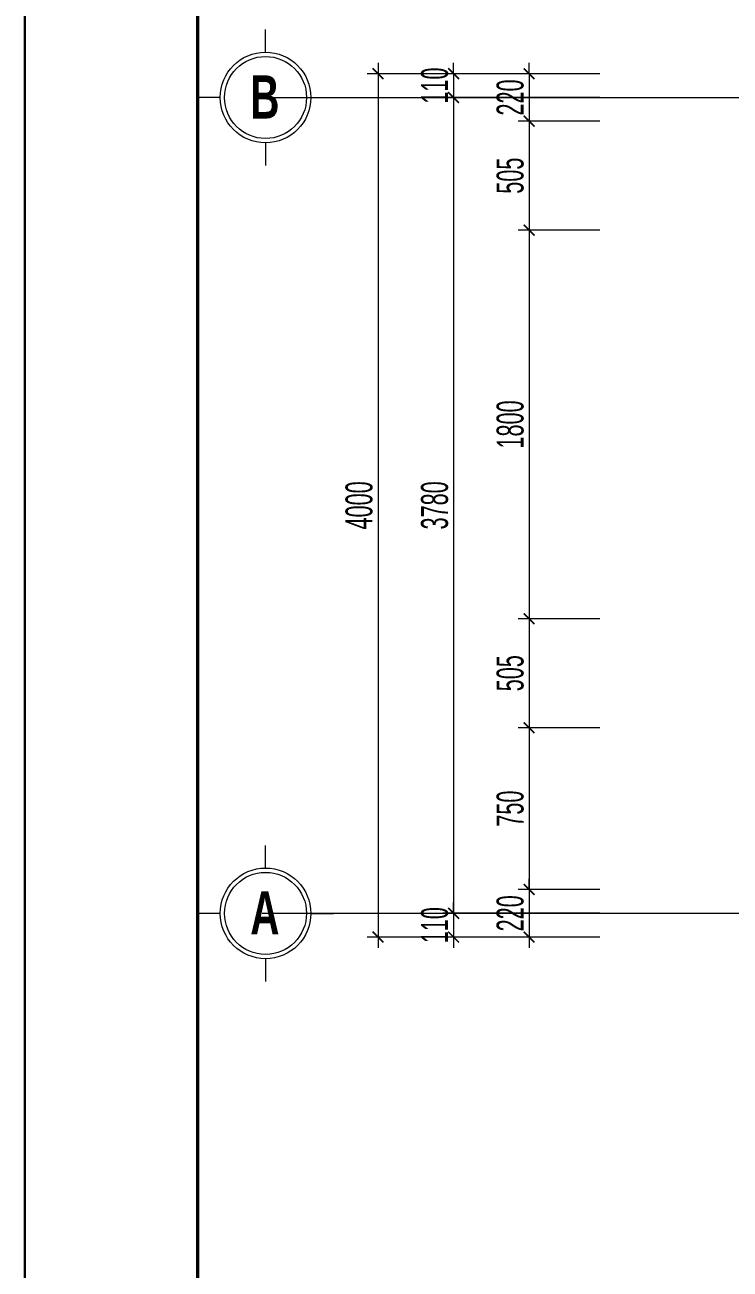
# Model space of a CAD drawing. Header units: millimetres. Extents: x 1336014 to 2939047, y -333549 to -60566.
# Drawn here: x 1473209 to 1476476, y -120302 to -114537 of the extents above; entities that cross this region are included whole.
import ezdxf

# ---------------------------------------------------------------- set-up
doc = ezdxf.new("R2010")
doc.units = ezdxf.units.MM
doc.header["$MEASUREMENT"] = 0
doc.linetypes.add('CENTER2', pattern=[1.125, 0.75, -0.125, 0.125, -0.125])
for name, color, linetype, lineweight in [('05.Text', 253, 'Continuous', 18), ('08.Dim', 156, 'Continuous', 15), ('10.truc', 250, 'CENTER2', 20), ('11.Khung bo', 32, 'Continuous', 50), ('12.Khung', 36, 'Continuous', 25)]:
    doc.layers.add(name, color=color, linetype=linetype, lineweight=lineweight)
doc.layers.add('Tpl_Bound', color=1, linetype='Continuous', plot=False)
doc.styles.add('AVANTHB', font='')
doc.styles.add('TT5_Text Dim', font='hoatbif.shx', dxfattribs={"width": 0.6})
doc.styles.get('AVANTHB').set_extended_font_data('.VnAvantH', bold=True)
doc.dimstyles.new('TT5_Dim 1-50', dxfattribs={"dimscale": 50, "dimtxt": 2.5, "dimasz": 1, "dimexe": 1, "dimexo": 0.5, "dimgap": 0.5, "dimtad": 1, "dimdec": 0, "dimzin": 0, "dimdsep": 46, "dimtxsty": 'TT5_Text Dim', "dimblk": 'ARCHTICK', "dimcen": 0, "dimdle": 1, "dimclrd": 256, "dimclre": 256, "dimclrt": 1, "dimadec": 0, "dimazin": 0, "dimtfac": 0.015, "dimtdec": 0, "dimtix": 1, "dimtmove": 2, "dimatfit": 3, "dimldrblk": 'DOT', "dimfxl": 1, "dimtolj": 1, "dimtzin": 0, "dimlwd": -1, "dimlwe": -1, "dimarcsym": 1})

# ---------------------------------------------------------------- blocks, each defined once
blk = doc.blocks.new('100')
at = {"layer": '11.Khung bo', "const_width": 26.7}
blk.add_lwpolyline([(1860913, -945239.8), (1860913, -916940.1), (1896062.6, -916940.1), (1896062.6, -945239.8)], close=True, dxfattribs=at)
blk.add_lwpolyline([(1860913, -945239.8), (1860913, -916940.1), (1896062.6, -916940.1), (1896062.6, -945239.8)], close=True, dxfattribs=at)
blk.add_lwpolyline([(1860913, -945239.8), (1860913, -916940.1), (1896062.6, -916940.1), (1896062.6, -945239.8)], close=True, dxfattribs=at)
at = {"layer": '12.Khung'}
blk.add_lwpolyline([(1901579.2, -945939.8), (1901579.2, -916240.1), (1859579.6, -916240.1), (1859579.6, -945939.8)], close=True, dxfattribs=at)
blk.add_lwpolyline([(1901579.2, -945939.8), (1901579.2, -916240.1), (1859579.6, -916240.1), (1859579.6, -945939.8)], close=True, dxfattribs=at)
blk.add_lwpolyline([(1901579.2, -945939.8), (1901579.2, -916240.1), (1859579.6, -916240.1), (1859579.6, -945939.8)], close=True, dxfattribs=at)
blk = doc.blocks.new('DANHTRUC')
for p, q in [((980383, -947347), (980383, -947137)), ((979963, -947767), (979753, -947767)), ((980803, -947767), (981013, -947767)), ((980383, -948187), (980383, -948397))]:
    blk.add_line(p, q)
for radius in [420, 380]:
    blk.add_circle((980383, -947767), radius)
blk = doc.blocks.new('_ARCHTICK')
at = {"const_width": 0.15}
blk.add_lwpolyline([(-0.5, -0.5), (0.5, 0.5)], dxfattribs=at)
blk = doc.blocks.new('*D631')
at = {"layer": '08.Dim', "transparency": 16777216}
for p, q in [((1475195.2, -114763.6), (1475195.2, -114713.6)), ((1475872.2, -114763.6), (1475145.2, -114763.6)), ((1475195.2, -114763.6), (1475195.2, -114873.6)), ((1475872.2, -114873.6), (1475145.2, -114873.6)), ((1475195.2, -114873.6), (1475195.2, -114923.6))]:
    blk.add_line(p, q, dxfattribs=at)
at = {"layer": 'Defpoints', "color": 0, "transparency": 16777216}
for p in [(1475897.2, -114763.6), (1475195.2, -114873.6), (1475897.2, -114873.6)]:
    blk.add_point(p, dxfattribs=at)
at = {"layer": '08.Dim', "transparency": 16777216, "xscale": 50, "yscale": 50, "zscale": 50}
for p, rotation in [((1475195.2, -114763.6), 270), ((1475195.2, -114873.6), 90)]:
    blk.add_blockref('_ARCHTICK', p, dxfattribs=dict(at, rotation=rotation))
at = {"layer": '08.Dim', "color": 1, "transparency": 16777216, "insert": (1475107.7, -114818.6), "char_height": 125, "attachment_point": 5, "rotation": 90, "style": 'TT5_Text Dim'}
blk.add_mtext('\\A1;110', dxfattribs=at)
blk = doc.blocks.new('_DOT')
blk.add_line((-0.5, 0), (-1, 0))
at = {"const_width": 0.5}
blk.add_lwpolyline([(-0.25, 0, 1), (0.25, 0, 1)], format="xyb", close=True, dxfattribs=at)
blk = doc.blocks.new('*D632')
at = {"layer": '08.Dim', "transparency": 16777216}
for p, q in [((1475195.2, -114823.6), (1475195.2, -118703.6)), ((1475872.2, -114873.6), (1475145.2, -114873.6)), ((1475872.2, -118653.6), (1475145.2, -118653.6))]:
    blk.add_line(p, q, dxfattribs=at)
at = {"layer": 'Defpoints', "color": 0, "transparency": 16777216}
for p in [(1475897.2, -114873.6), (1475195.2, -118653.6), (1475897.2, -118653.6)]:
    blk.add_point(p, dxfattribs=at)
at = {"layer": '08.Dim', "transparency": 16777216, "xscale": 50, "yscale": 50, "zscale": 50}
for p, rotation in [((1475195.2, -114873.6), 90), ((1475195.2, -118653.6), 270)]:
    blk.add_blockref('_ARCHTICK', p, dxfattribs=dict(at, rotation=rotation))
at = {"layer": '08.Dim', "color": 1, "transparency": 16777216, "insert": (1475107.7, -116763.6), "char_height": 125, "attachment_point": 5, "rotation": 90, "style": 'TT5_Text Dim'}
blk.add_mtext('\\A1;3780', dxfattribs=at)
blk = doc.blocks.new('*D633')
at = {"layer": '08.Dim', "transparency": 16777216}
for p, q in [((1475195.2, -118653.6), (1475195.2, -118603.6)), ((1475872.2, -118653.6), (1475145.2, -118653.6)), ((1475195.2, -118653.6), (1475195.2, -118763.6)), ((1475872.2, -118763.6), (1475145.2, -118763.6)), ((1475195.2, -118763.6), (1475195.2, -118813.6))]:
    blk.add_line(p, q, dxfattribs=at)
at = {"layer": 'Defpoints', "color": 0, "transparency": 16777216}
for p in [(1475897.2, -118653.6), (1475195.2, -118763.6), (1475897.2, -118763.6)]:
    blk.add_point(p, dxfattribs=at)
at = {"layer": '08.Dim', "transparency": 16777216, "xscale": 50, "yscale": 50, "zscale": 50}
for p, rotation in [((1475195.2, -118653.6), 270), ((1475195.2, -118763.6), 90)]:
    blk.add_blockref('_ARCHTICK', p, dxfattribs=dict(at, rotation=rotation))
at = {"layer": '08.Dim', "color": 1, "transparency": 16777216, "insert": (1475107.7, -118708.6), "char_height": 125, "attachment_point": 5, "rotation": 90, "style": 'TT5_Text Dim'}
blk.add_mtext('\\A1;110', dxfattribs=at)
blk = doc.blocks.new('*D634')
at = {"layer": '08.Dim', "transparency": 16777216}
for p, q in [((1474845.2, -114713.6), (1474845.2, -118813.6)), ((1475872.2, -114763.6), (1474795.2, -114763.6)), ((1475872.2, -118763.6), (1474795.2, -118763.6))]:
    blk.add_line(p, q, dxfattribs=at)
at = {"layer": 'Defpoints', "color": 0, "transparency": 16777216}
for p in [(1475897.2, -114763.6), (1474845.2, -118763.6), (1475897.2, -118763.6)]:
    blk.add_point(p, dxfattribs=at)
at = {"layer": '08.Dim', "transparency": 16777216, "xscale": 50, "yscale": 50, "zscale": 50}
for p, rotation in [((1474845.2, -114763.6), 90), ((1474845.2, -118763.6), 270)]:
    blk.add_blockref('_ARCHTICK', p, dxfattribs=dict(at, rotation=rotation))
at = {"layer": '08.Dim', "color": 1, "transparency": 16777216, "insert": (1474757.7, -116763.6), "char_height": 125, "attachment_point": 5, "rotation": 90, "style": 'TT5_Text Dim'}
blk.add_mtext('\\A1;4000', dxfattribs=at)
blk = doc.blocks.new('*D670')
at = {"layer": '08.Dim', "transparency": 16777216}
for p, q in [((1475545.2, -114763.6), (1475545.2, -114713.6)), ((1475872.2, -114763.6), (1475495.2, -114763.6)), ((1475545.2, -114763.6), (1475545.2, -114983.6)), ((1475872.2, -114983.6), (1475495.2, -114983.6)), ((1475545.2, -114983.6), (1475545.2, -115033.6))]:
    blk.add_line(p, q, dxfattribs=at)
at = {"layer": 'Defpoints', "color": 0, "transparency": 16777216}
for p in [(1475897.2, -114763.6), (1475545.2, -114983.6), (1475897.2, -114983.6)]:
    blk.add_point(p, dxfattribs=at)
at = {"layer": '08.Dim', "transparency": 16777216, "xscale": 50, "yscale": 50, "zscale": 50}
for p, rotation in [((1475545.2, -114763.6), 270), ((1475545.2, -114983.6), 90)]:
    blk.add_blockref('_ARCHTICK', p, dxfattribs=dict(at, rotation=rotation))
at = {"layer": '08.Dim', "color": 1, "transparency": 16777216, "insert": (1475457.7, -114873.6), "char_height": 125, "attachment_point": 5, "rotation": 90, "style": 'TT5_Text Dim'}
blk.add_mtext('\\A1;220', dxfattribs=at)
blk = doc.blocks.new('*D671')
at = {"layer": '08.Dim', "transparency": 16777216}
for p, q in [((1475545.2, -114933.6), (1475545.2, -115538.4)), ((1475872.2, -114983.6), (1475495.2, -114983.6)), ((1475872.2, -115488.4), (1475495.2, -115488.4))]:
    blk.add_line(p, q, dxfattribs=at)
at = {"layer": 'Defpoints', "color": 0, "transparency": 16777216}
for p in [(1475897.2, -114983.6), (1475545.2, -115488.4), (1475897.2, -115488.4)]:
    blk.add_point(p, dxfattribs=at)
at = {"layer": '08.Dim', "transparency": 16777216, "xscale": 50, "yscale": 50, "zscale": 50}
for p, rotation in [((1475545.2, -114983.6), 90), ((1475545.2, -115488.4), 270)]:
    blk.add_blockref('_ARCHTICK', p, dxfattribs=dict(at, rotation=rotation))
at = {"layer": '08.Dim', "color": 1, "transparency": 16777216, "insert": (1475457.7, -115236), "char_height": 125, "attachment_point": 5, "rotation": 90, "style": 'TT5_Text Dim'}
blk.add_mtext('\\A1;505', dxfattribs=at)
blk = doc.blocks.new('*D672')
at = {"layer": '08.Dim', "transparency": 16777216}
for p, q in [((1475545.2, -115438.4), (1475545.2, -117338.8)), ((1475872.2, -115488.4), (1475495.2, -115488.4)), ((1475872.2, -117288.8), (1475495.2, -117288.8))]:
    blk.add_line(p, q, dxfattribs=at)
at = {"layer": 'Defpoints', "color": 0, "transparency": 16777216}
for p in [(1475897.2, -115488.4), (1475545.2, -117288.8), (1475897.2, -117288.8)]:
    blk.add_point(p, dxfattribs=at)
at = {"layer": '08.Dim', "transparency": 16777216, "xscale": 50, "yscale": 50, "zscale": 50}
for p, rotation in [((1475545.2, -115488.4), 90), ((1475545.2, -117288.8), 270)]:
    blk.add_blockref('_ARCHTICK', p, dxfattribs=dict(at, rotation=rotation))
at = {"layer": '08.Dim', "color": 1, "transparency": 16777216, "insert": (1475457.7, -116388.6), "char_height": 125, "attachment_point": 5, "rotation": 90, "style": 'TT5_Text Dim'}
blk.add_mtext('\\A1;1800', dxfattribs=at)
blk = doc.blocks.new('*D673')
at = {"layer": '08.Dim', "transparency": 16777216}
for p, q in [((1475545.2, -117238.8), (1475545.2, -117843.6)), ((1475872.2, -117288.8), (1475495.2, -117288.8)), ((1475872.2, -117793.6), (1475495.2, -117793.6))]:
    blk.add_line(p, q, dxfattribs=at)
at = {"layer": 'Defpoints', "color": 0, "transparency": 16777216}
for p in [(1475897.2, -117288.8), (1475545.2, -117793.6), (1475897.2, -117793.6)]:
    blk.add_point(p, dxfattribs=at)
at = {"layer": '08.Dim', "transparency": 16777216, "xscale": 50, "yscale": 50, "zscale": 50}
for p, rotation in [((1475545.2, -117288.8), 90), ((1475545.2, -117793.6), 270)]:
    blk.add_blockref('_ARCHTICK', p, dxfattribs=dict(at, rotation=rotation))
at = {"layer": '08.Dim', "color": 1, "transparency": 16777216, "insert": (1475457.7, -117541.2), "char_height": 125, "attachment_point": 5, "rotation": 90, "style": 'TT5_Text Dim'}
blk.add_mtext('\\A1;505', dxfattribs=at)
blk = doc.blocks.new('*D674')
at = {"layer": '08.Dim', "transparency": 16777216}
for p, q in [((1475545.2, -117743.6), (1475545.2, -118593.6)), ((1475872.2, -117793.6), (1475495.2, -117793.6)), ((1475872.2, -118543.6), (1475495.2, -118543.6))]:
    blk.add_line(p, q, dxfattribs=at)
at = {"layer": 'Defpoints', "color": 0, "transparency": 16777216}
for p in [(1475897.2, -117793.6), (1475545.2, -118543.6), (1475897.2, -118543.6)]:
    blk.add_point(p, dxfattribs=at)
at = {"layer": '08.Dim', "transparency": 16777216, "xscale": 50, "yscale": 50, "zscale": 50}
for p, rotation in [((1475545.2, -117793.6), 90), ((1475545.2, -118543.6), 270)]:
    blk.add_blockref('_ARCHTICK', p, dxfattribs=dict(at, rotation=rotation))
at = {"layer": '08.Dim', "color": 1, "transparency": 16777216, "insert": (1475457.7, -118168.6), "char_height": 125, "attachment_point": 5, "rotation": 90, "style": 'TT5_Text Dim'}
blk.add_mtext('\\A1;750', dxfattribs=at)
blk = doc.blocks.new('*D675')
at = {"layer": '08.Dim', "transparency": 16777216}
for p, q in [((1475545.2, -118543.6), (1475545.2, -118493.6)), ((1475872.2, -118543.6), (1475495.2, -118543.6)), ((1475545.2, -118543.6), (1475545.2, -118763.6)), ((1475872.2, -118763.6), (1475495.2, -118763.6)), ((1475545.2, -118763.6), (1475545.2, -118813.6))]:
    blk.add_line(p, q, dxfattribs=at)
at = {"layer": 'Defpoints', "color": 0, "transparency": 16777216}
for p in [(1475897.2, -118543.6), (1475545.2, -118763.6), (1475897.2, -118763.6)]:
    blk.add_point(p, dxfattribs=at)
at = {"layer": '08.Dim', "transparency": 16777216, "xscale": 50, "yscale": 50, "zscale": 50}
for p, rotation in [((1475545.2, -118543.6), 270), ((1475545.2, -118763.6), 90)]:
    blk.add_blockref('_ARCHTICK', p, dxfattribs=dict(at, rotation=rotation))
at = {"layer": '08.Dim', "color": 1, "transparency": 16777216, "insert": (1475457.7, -118653.6), "char_height": 125, "attachment_point": 5, "rotation": 90, "style": 'TT5_Text Dim'}
blk.add_mtext('\\A1;220', dxfattribs=at)

msp = doc.modelspace()

# ---------------------------------------------------------------- linework, layer by layer
at = {"layer": '10.truc'}
for p, q in [((1474309.1, -114873.6), (1495099, -114873.6)), ((1474309.1, -118653.6), (1495099, -118653.6))]:
    msp.add_line(p, q, dxfattribs=at)
at = {"layer": 'Tpl_Bound', "color": 1}
msp.add_lwpolyline([(1473209.2, -129443), (1473209.2, -111623.2), (1498408.9, -111623.2), (1498408.9, -129443)], close=True, dxfattribs=at)

# ---------------------------------------------------------------- block references
at = {"layer": '05.Text'}
for name, p, xscale, yscale, zscale in [('100', (357461.4, 438120.9), 0.6, 0.6, 0.6), ('DANHTRUC', (984132.5, 359009.7), 0.5, 0.5, 0.5), ('DANHTRUC', (984132.5, 355229.7), 0.5, 0.5, 0.5)]:
    msp.add_blockref(name, p, dxfattribs=dict(at, xscale=xscale, yscale=yscale, zscale=zscale))

# ---------------------------------------------------------------- texts
at = {"layer": '05.Text', "style": 'AVANTHB', "width": 0.7}
for s, p in [('B', (1474253.3, -114971.3)), ('A', (1474253.3, -118751.3))]:
    msp.add_text(s, height=200, dxfattribs=at).set_placement(p)

# ---------------------------------------------------------------- dimensions: what is measured, and where the dimension line sits
at = {"layer": '08.Dim'}
for base, p1, p2, picture, middle in [((1474845.2, -118763.6), (1475897.2, -114763.6), (1475897.2, -118763.6), '*D634', (1474757.7, -116763.6)), ((1475195.2, -114873.6), (1475897.2, -114763.6), (1475897.2, -114873.6), '*D631', (1475107.7, -114818.6)), ((1475545.2, -114983.6), (1475897.2, -114763.6), (1475897.2, -114983.6), '*D670', (1475457.7, -114873.6)), ((1475195.2, -118653.6), (1475897.2, -114873.6), (1475897.2, -118653.6), '*D632', (1475107.7, -116763.6)), ((1475545.2, -115488.4), (1475897.2, -114983.6), (1475897.2, -115488.4), '*D671', (1475457.7, -115236)), ((1475545.2, -117288.8), (1475897.2, -115488.4), (1475897.2, -117288.8), '*D672', (1475457.7, -116388.6)), ((1475545.2, -117793.6), (1475897.2, -117288.8), (1475897.2, -117793.6), '*D673', (1475457.7, -117541.2)), ((1475545.2, -118543.6), (1475897.2, -117793.6), (1475897.2, -118543.6), '*D674', (1475457.7, -118168.6)), ((1475545.2, -118763.6), (1475897.2, -118543.6), (1475897.2, -118763.6), '*D675', (1475457.7, -118653.6)), ((1475195.2, -118763.6), (1475897.2, -118653.6), (1475897.2, -118763.6), '*D633', (1475107.7, -118708.6))]:
    dim = msp.add_linear_dim(base=base, p1=p1, p2=p2, angle=90, dimstyle='TT5_Dim 1-50', dxfattribs=at)
    dim.commit()
    dim.dimension.update_dxf_attribs({"geometry": picture, "text_midpoint": middle})

doc.saveas('drawing.dxf')
